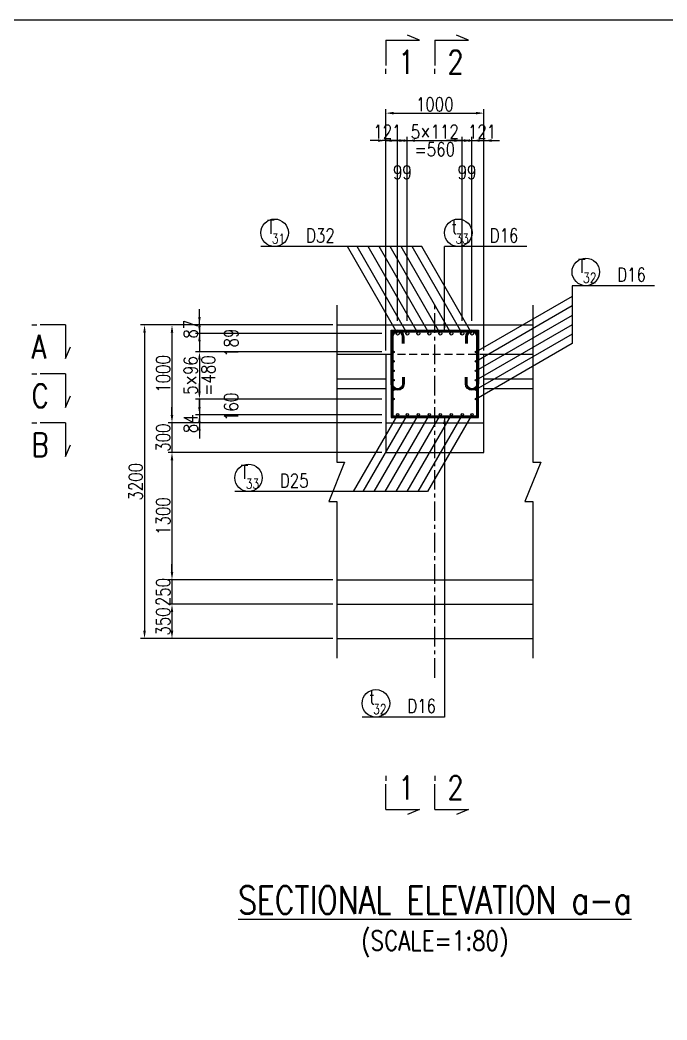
# Model space of a CAD drawing. Header units: millimetres. Extents: x -41433 to 131500, y -94900 to 39745.
# Drawn here: x 68670 to 75268, y -29700 to -19500 of the extents above; entities that cross this region are included whole.
import ezdxf
from ezdxf.enums import TextEntityAlignment as Align

# ---------------------------------------------------------------- set-up
doc = ezdxf.new("R2010")
doc.units = ezdxf.units.MM
doc.header["$LTSCALE"] = 160
doc.header["$MEASUREMENT"] = 0
doc.linetypes.add('CENTER', pattern=[2, 1.25, -0.25, 0.25, -0.25])
doc.linetypes.add('DASHED', pattern=[0.75, 0.5, -0.25])
doc.layers.get('0').update_dxf_attribs({"linetype": 'CONTINUOUS'})
doc.layers.get('DEFPOINTS').update_dxf_attribs({"color": 53, "linetype": 'CONTINUOUS'})
for name, color, linetype in [('CENTER', 6, 'CENTER'), ('DIM', 6, 'CONTINUOUS'), ('DIM-L', 6, 'CONTINUOUS'), ('GAIKEI-KEIKAKU', 4, 'CONTINUOUS'), ('TEKKIN-C', 3, 'CONTINUOUS'), ('TEKKIN-S', 3, 'CONTINUOUS'), ('TEXT', 4, 'CONTINUOUS'), ('TITLE', 3, 'CONTINUOUS')]:
    doc.layers.add(name, color=color, linetype=linetype)
doc.styles.add('DIM-TEXT', font='ROMANS', dxfattribs={"width": 0.8, "bigfont": 'EXTFONT'})
doc.styles.add('romans', font='romans.shx', dxfattribs={"bigfont": 'extfont.shx'})
doc.dimstyles.new('DIM40', dxfattribs={"dimscale": 40, "dimtxt": 3.5, "dimasz": 2, "dimexe": 1, "dimexo": 1, "dimgap": 0.5, "dimtad": 1, "dimdec": 0, "dimzin": 9, "dimdsep": 46, "dimtxsty": 'DIM-TEXT', "dimcen": 0, "dimclrt": 4, "dimaunit": 1, "dimadec": 4, "dimazin": 0, "dimtfac": 1, "dimtdec": 0, "dimtix": 1, "dimtmove": 2, "dimatfit": 0, "dimfxl": 1, "dimlwd": -1, "dimlwe": -1, "dimarcsym": 0})

# ---------------------------------------------------------------- blocks, each defined once
blk = doc.blocks.new('*D1433')
at = {"layer": 'DEFPOINTS', "color": 0, "transparency": 16777216}
for p in [(71900, -22610), (69940, -25810), (71900, -25810)]:
    blk.add_point(p, dxfattribs=at)
at = {"layer": 'DIM', "color": 0, "transparency": 16777216}
for p, q in [((71860, -22610), (69900, -22610)), ((69940, -22690), (69940, -25730)), ((71860, -25810), (69900, -25810))]:
    blk.add_line(p, q, dxfattribs=at)
for points in [[(69927, -22690), (69953, -22690), (69940, -22610)], [(69927, -25730), (69953, -25730), (69940, -25810)]]:
    blk.add_solid(points, dxfattribs=at)
at = {"layer": 'DIM', "color": 4, "transparency": 16777216, "insert": (69850, -24210), "char_height": 140, "attachment_point": 5, "rotation": 90, "style": 'DIM-TEXT'}
blk.add_mtext('3200', dxfattribs=at)
blk = doc.blocks.new('*D1434')
at = {"layer": 'DEFPOINTS', "color": 0, "transparency": 16777216}
for p in [(71900, -22610), (70220, -23610), (72400, -23610)]:
    blk.add_point(p, dxfattribs=at)
at = {"layer": 'DIM', "color": 0, "transparency": 16777216}
for p, q in [((71860, -22610), (70180, -22610)), ((70220, -22690), (70220, -23530)), ((72360, -23610), (70180, -23610))]:
    blk.add_line(p, q, dxfattribs=at)
for points in [[(70207, -22690), (70233, -22690), (70220, -22610)], [(70207, -23530), (70233, -23530), (70220, -23610)]]:
    blk.add_solid(points, dxfattribs=at)
at = {"layer": 'DIM', "color": 4, "transparency": 16777216, "insert": (70130, -23110), "char_height": 140, "attachment_point": 5, "rotation": 90, "style": 'DIM-TEXT'}
blk.add_mtext('1000', dxfattribs=at)
blk = doc.blocks.new('*D1435')
at = {"layer": 'DEFPOINTS', "color": 0, "transparency": 16777216}
for p in [(72400, -23610), (70220, -23910), (72400, -23910)]:
    blk.add_point(p, dxfattribs=at)
at = {"layer": 'DIM', "color": 0, "transparency": 16777216}
for p, q in [((70220, -23530), (70220, -23450)), ((72360, -23610), (70180, -23610)), ((70220, -23610), (70220, -23910)), ((72360, -23910), (70180, -23910)), ((70220, -23990), (70220, -24070))]:
    blk.add_line(p, q, dxfattribs=at)
for points in [[(70207, -23530), (70233, -23530), (70220, -23610)], [(70207, -23990), (70233, -23990), (70220, -23910)]]:
    blk.add_solid(points, dxfattribs=at)
at = {"layer": 'DIM', "color": 4, "transparency": 16777216, "insert": (70130, -23760), "char_height": 140, "attachment_point": 5, "rotation": 90, "style": 'DIM-TEXT'}
blk.add_mtext('300', dxfattribs=at)
blk = doc.blocks.new('*D1436')
at = {"layer": 'DEFPOINTS', "color": 0, "transparency": 16777216}
for p in [(72400, -23910), (70220, -25210), (71900, -25210)]:
    blk.add_point(p, dxfattribs=at)
at = {"layer": 'DIM', "color": 0, "transparency": 16777216}
for p, q in [((72360, -23910), (70180, -23910)), ((70220, -23990), (70220, -25130)), ((71860, -25210), (70180, -25210))]:
    blk.add_line(p, q, dxfattribs=at)
for points in [[(70207, -23990), (70233, -23990), (70220, -23910)], [(70207, -25130), (70233, -25130), (70220, -25210)]]:
    blk.add_solid(points, dxfattribs=at)
at = {"layer": 'DIM', "color": 4, "transparency": 16777216, "insert": (70130, -24560), "char_height": 140, "attachment_point": 5, "rotation": 90, "style": 'DIM-TEXT'}
blk.add_mtext('1300', dxfattribs=at)
blk = doc.blocks.new('*D1437')
at = {"layer": 'DEFPOINTS', "color": 0, "transparency": 16777216}
for p in [(71900, -25210), (70220, -25460), (71900, -25460)]:
    blk.add_point(p, dxfattribs=at)
at = {"layer": 'DIM', "color": 0, "transparency": 16777216}
for p, q in [((70220, -25130), (70220, -25050)), ((71860, -25210), (70180, -25210)), ((70220, -25210), (70220, -25460)), ((71860, -25460), (70180, -25460)), ((70220, -25540), (70220, -25620))]:
    blk.add_line(p, q, dxfattribs=at)
for points in [[(70207, -25130), (70233, -25130), (70220, -25210)], [(70207, -25540), (70233, -25540), (70220, -25460)]]:
    blk.add_solid(points, dxfattribs=at)
at = {"layer": 'DIM', "color": 4, "transparency": 16777216, "insert": (70130, -25335), "char_height": 140, "attachment_point": 5, "rotation": 90, "style": 'DIM-TEXT'}
blk.add_mtext('250', dxfattribs=at)
blk = doc.blocks.new('*D1438')
at = {"layer": 'DEFPOINTS', "color": 0, "transparency": 16777216}
for p in [(71900, -25460), (70220, -25810), (71900, -25810)]:
    blk.add_point(p, dxfattribs=at)
at = {"layer": 'DIM', "color": 0, "transparency": 16777216}
for p, q in [((71860, -25460), (70180, -25460)), ((70220, -25540), (70220, -25730)), ((71860, -25810), (70180, -25810))]:
    blk.add_line(p, q, dxfattribs=at)
for points in [[(70207, -25540), (70233, -25540), (70220, -25460)], [(70207, -25730), (70233, -25730), (70220, -25810)]]:
    blk.add_solid(points, dxfattribs=at)
at = {"layer": 'DIM', "color": 4, "transparency": 16777216, "insert": (70130, -25635), "char_height": 140, "attachment_point": 5, "rotation": 90, "style": 'DIM-TEXT'}
blk.add_mtext('350', dxfattribs=at)
blk = doc.blocks.new('*D1439')
at = {"layer": 'DEFPOINTS', "color": 0, "transparency": 16777216}
for p in [(71900, -22610), (70500, -22697), (72400, -22697)]:
    blk.add_point(p, dxfattribs=at)
at = {"layer": 'DIM', "color": 0, "transparency": 16777216}
for p, q in [((70500, -22530), (70500, -22450)), ((71860, -22610), (70460, -22610)), ((70500, -22610), (70500, -22697)), ((72360, -22697), (70460, -22697)), ((70500, -22777), (70500, -22857))]:
    blk.add_line(p, q, dxfattribs=at)
for points in [[(70487, -22530), (70513, -22530), (70500, -22610)], [(70487, -22777), (70513, -22777), (70500, -22697)]]:
    blk.add_solid(points, dxfattribs=at)
at = {"layer": 'DIM', "color": 4, "transparency": 16777216, "insert": (70410, -22654), "char_height": 140, "attachment_point": 5, "rotation": 90, "style": 'DIM-TEXT'}
blk.add_mtext('87', dxfattribs=at)
blk = doc.blocks.new('*D1440')
at = {"layer": 'DEFPOINTS', "color": 0, "transparency": 16777216}
for p in [(72400, -22886), (70500, -23366), (72400, -23366)]:
    blk.add_point(p, dxfattribs=at)
at = {"layer": 'DIM', "color": 0, "transparency": 16777216}
for p, q in [((72360, -22886), (70460, -22886)), ((70500, -22966), (70500, -23286)), ((72360, -23366), (70460, -23366))]:
    blk.add_line(p, q, dxfattribs=at)
for points in [[(70487, -22966), (70513, -22966), (70500, -22886)], [(70487, -23286), (70513, -23286), (70500, -23366)]]:
    blk.add_solid(points, dxfattribs=at)
at = {"layer": 'DIM', "color": 4, "transparency": 16777216, "char_height": 140, "attachment_point": 5, "rotation": 90, "style": 'DIM-TEXT'}
for s, insert in [('5×96', (70410, -23126)), ('=480', (70590, -23126))]:
    blk.add_mtext(s, dxfattribs=dict(at, insert=insert))
blk = doc.blocks.new('*D1441')
at = {"layer": 'DEFPOINTS', "color": 0, "transparency": 16777216}
for p in [(72400, -23526), (70500, -23610), (72400, -23610)]:
    blk.add_point(p, dxfattribs=at)
at = {"layer": 'DIM', "color": 0, "transparency": 16777216}
for p, q in [((70500, -23446), (70500, -23366)), ((72360, -23526), (70460, -23526)), ((70500, -23526), (70500, -23610)), ((72360, -23610), (70460, -23610)), ((70500, -23690), (70500, -23770))]:
    blk.add_line(p, q, dxfattribs=at)
for points in [[(70487, -23446), (70513, -23446), (70500, -23526)], [(70487, -23690), (70513, -23690), (70500, -23610)]]:
    blk.add_solid(points, dxfattribs=at)
at = {"layer": 'DIM', "color": 4, "transparency": 16777216, "insert": (70410, -23618), "char_height": 140, "attachment_point": 5, "rotation": 90, "style": 'DIM-TEXT'}
blk.add_mtext('84', dxfattribs=at)
blk = doc.blocks.new('*D1442')
at = {"layer": 'DEFPOINTS', "color": 0, "transparency": 16777216}
for p in [(72400, -22697), (70500, -22886), (72400, -22886)]:
    blk.add_point(p, dxfattribs=at)
at = {"layer": 'DIM', "color": 0, "transparency": 16777216}
for p, q in [((70500, -22617), (70500, -22537)), ((72360, -22697), (70460, -22697)), ((70500, -22697), (70500, -22886)), ((72360, -22886), (70460, -22886)), ((70500, -22966), (70500, -23046))]:
    blk.add_line(p, q, dxfattribs=at)
for points in [[(70487, -22617), (70513, -22617), (70500, -22697)], [(70487, -22966), (70513, -22966), (70500, -22886)]]:
    blk.add_solid(points, dxfattribs=at)
at = {"layer": 'DIM', "color": 4, "transparency": 16777216, "insert": (70707, -22792), "char_height": 140, "attachment_point": 5, "rotation": 90, "style": 'DIM-TEXT'}
blk.add_mtext('\\P189', dxfattribs=at)
blk = doc.blocks.new('*D1478')
at = {"layer": 'DEFPOINTS', "color": 0, "transparency": 16777216}
for p in [(73400, -20450), (72400, -22910), (73400, -22910)]:
    blk.add_point(p, dxfattribs=at)
at = {"layer": 'DIM', "color": 0, "transparency": 16777216}
for p, q in [((72400, -22870), (72400, -20410)), ((72480, -20450), (73320, -20450)), ((73400, -22870), (73400, -20410))]:
    blk.add_line(p, q, dxfattribs=at)
for points in [[(72480, -20437), (72480, -20463), (72400, -20450)], [(73320, -20437), (73320, -20463), (73400, -20450)]]:
    blk.add_solid(points, dxfattribs=at)
at = {"layer": 'DIM', "color": 4, "transparency": 16777216, "insert": (72900, -20360), "char_height": 140, "attachment_point": 5, "style": 'DIM-TEXT'}
blk.add_mtext('1000', dxfattribs=at)
blk = doc.blocks.new('*D1479')
at = {"layer": 'DEFPOINTS', "color": 0, "transparency": 16777216}
for p in [(72521, -20730), (72521, -22610), (72400, -22910)]:
    blk.add_point(p, dxfattribs=at)
at = {"layer": 'DIM', "color": 0, "transparency": 16777216}
for p, q in [((72400, -22870), (72400, -20690)), ((72521, -22570), (72521, -20690)), ((72320, -20730), (72240, -20730)), ((72400, -20730), (72521, -20730)), ((72601, -20730), (72681, -20730))]:
    blk.add_line(p, q, dxfattribs=at)
for points in [[(72320, -20717), (72320, -20743), (72400, -20730)], [(72601, -20717), (72601, -20743), (72521, -20730)]]:
    blk.add_solid(points, dxfattribs=at)
at = {"layer": 'DIM', "color": 4, "transparency": 16777216, "insert": (72417, -20640), "char_height": 140, "attachment_point": 5, "style": 'DIM-TEXT'}
blk.add_mtext('121', dxfattribs=at)
blk = doc.blocks.new('*D1480')
at = {"layer": 'DEFPOINTS', "color": 0, "transparency": 16777216}
for p in [(72620, -20730), (72521, -22610), (72620, -22610)]:
    blk.add_point(p, dxfattribs=at)
at = {"layer": 'DIM', "color": 0, "transparency": 16777216}
for p, q in [((72521, -22570), (72521, -20690)), ((72620, -22570), (72620, -20690)), ((72441, -20730), (72361, -20730)), ((72521, -20730), (72620, -20730)), ((72700, -20730), (72780, -20730))]:
    blk.add_line(p, q, dxfattribs=at)
for points in [[(72441, -20717), (72441, -20743), (72521, -20730)], [(72700, -20717), (72700, -20743), (72620, -20730)]]:
    blk.add_solid(points, dxfattribs=at)
at = {"layer": 'DIM', "color": 4, "transparency": 16777216, "insert": (72570, -20937), "char_height": 140, "attachment_point": 5, "style": 'DIM-TEXT'}
blk.add_mtext('\\P99', dxfattribs=at)
blk = doc.blocks.new('*D1481')
at = {"layer": 'DEFPOINTS', "color": 0, "transparency": 16777216}
for p in [(73180, -20730), (72620, -22610), (73180, -22610)]:
    blk.add_point(p, dxfattribs=at)
at = {"layer": 'DIM', "color": 0, "transparency": 16777216}
for p, q in [((72620, -22570), (72620, -20690)), ((73180, -22570), (73180, -20690)), ((72540, -20730), (72460, -20730)), ((72620, -20730), (73180, -20730)), ((73260, -20730), (73340, -20730))]:
    blk.add_line(p, q, dxfattribs=at)
for points in [[(72540, -20717), (72540, -20743), (72620, -20730)], [(73260, -20717), (73260, -20743), (73180, -20730)]]:
    blk.add_solid(points, dxfattribs=at)
at = {"layer": 'DIM', "color": 4, "transparency": 16777216, "char_height": 140, "attachment_point": 5, "style": 'DIM-TEXT'}
for s, insert in [('5×112', (72900, -20640)), ('=560', (72900, -20820))]:
    blk.add_mtext(s, dxfattribs=dict(at, insert=insert))
blk = doc.blocks.new('*D1482')
at = {"layer": 'DEFPOINTS', "color": 0, "transparency": 16777216}
for p in [(73279, -20730), (73180, -22610), (73279, -22610)]:
    blk.add_point(p, dxfattribs=at)
at = {"layer": 'DIM', "color": 0, "transparency": 16777216}
for p, q in [((73180, -22570), (73180, -20690)), ((73279, -22570), (73279, -20690)), ((73100, -20730), (73020, -20730)), ((73180, -20730), (73279, -20730)), ((73359, -20730), (73439, -20730))]:
    blk.add_line(p, q, dxfattribs=at)
for points in [[(73100, -20717), (73100, -20743), (73180, -20730)], [(73359, -20717), (73359, -20743), (73279, -20730)]]:
    blk.add_solid(points, dxfattribs=at)
at = {"layer": 'DIM', "color": 4, "transparency": 16777216, "insert": (73229, -20937), "char_height": 140, "attachment_point": 5, "style": 'DIM-TEXT'}
blk.add_mtext('\\P99', dxfattribs=at)
blk = doc.blocks.new('*D1483')
at = {"layer": 'DEFPOINTS', "color": 0, "transparency": 16777216}
for p in [(73400, -20730), (73279, -22610), (73400, -22910)]:
    blk.add_point(p, dxfattribs=at)
at = {"layer": 'DIM', "color": 0, "transparency": 16777216}
for p, q in [((73279, -22570), (73279, -20690)), ((73400, -22870), (73400, -20690)), ((73199, -20730), (73119, -20730)), ((73279, -20730), (73400, -20730)), ((73480, -20730), (73560, -20730))]:
    blk.add_line(p, q, dxfattribs=at)
for points in [[(73199, -20717), (73199, -20743), (73279, -20730)], [(73480, -20717), (73480, -20743), (73400, -20730)]]:
    blk.add_solid(points, dxfattribs=at)
at = {"layer": 'DIM', "color": 4, "transparency": 16777216, "insert": (73382, -20640), "char_height": 140, "attachment_point": 5, "style": 'DIM-TEXT'}
blk.add_mtext('121', dxfattribs=at)
blk = doc.blocks.new('ARROW_4')
at = {"color": 0}
blk.add_solid([(0, 0), (-1, 0.2), (-1, -0.2)], dxfattribs=at)
blk = doc.blocks.new('*D1583')
at = {"layer": 'DEFPOINTS', "color": 0, "transparency": 16777216}
for p in [(72400, -23366), (70500, -23526), (72400, -23526)]:
    blk.add_point(p, dxfattribs=at)
at = {"layer": 'DIM', "color": 0, "transparency": 16777216}
for p, q in [((70500, -23286), (70500, -23206)), ((72360, -23366), (70460, -23366)), ((70500, -23366), (70500, -23526)), ((72360, -23526), (70460, -23526)), ((70500, -23606), (70500, -23686))]:
    blk.add_line(p, q, dxfattribs=at)
for points in [[(70487, -23286), (70513, -23286), (70500, -23366)], [(70487, -23606), (70513, -23606), (70500, -23526)]]:
    blk.add_solid(points, dxfattribs=at)
at = {"layer": 'DIM', "color": 4, "transparency": 16777216, "insert": (70707, -23446), "char_height": 140, "attachment_point": 5, "rotation": 90, "style": 'DIM-TEXT'}
blk.add_mtext('\\P160', dxfattribs=at)

msp = doc.modelspace()

# ---------------------------------------------------------------- linework, layer by layer
at = {"layer": 'CENTER'}
msp.add_line((72900, -26210), (72900, -22410), dxfattribs=at)
at = {"layer": 'DEFPOINTS', "flags": 128}
msp.add_lwpolyline([(81500, -19500), (50000, -19500), (50000, -39900), (81500, -39900)], close=True, dxfattribs=at)
at = {"layer": 'DEFPOINTS'}
for points in [[(72587, -22799), (72587, -22731, 1), (72455, -22731), (72455, -23554.5), (73345, -23554.5), (73345, -22731, 1), (73213, -22731), (73213, -22799)], [(72587, -23143), (72587, -23211, -1), (72455, -23211), (72455, -22665), (73345, -22665), (73345, -23211, -1), (73213, -23211), (73213, -23143)], [(72571, -22799), (72571, -22731, 1), (72471, -22731), (72471, -23538.5), (73329, -23538.5), (73329, -22731, 1), (73229, -22731), (73229, -22799)], [(72571, -23143), (72571, -23211, -1), (72471, -23211), (72471, -22681), (73329, -22681), (73329, -23211, -1), (73229, -23211), (73229, -23143)]]:
    msp.add_lwpolyline(points, format="xyb", dxfattribs=at)
at = {"layer": 'DIM-L'}
for p, q in [((71966.89, -21810), (71126.89, -21810)), ((72766.89, -21810), (71966.89, -21810)), ((72521, -22697), (72008.89, -21810)), ((72620, -22697), (72107.89, -21810)), ((72732, -22697), (72219.89, -21810)), ((72844, -22697), (72331.89, -21810)), ((72956, -22697), (72443.89, -21810)), ((73068, -22697), (72555.89, -21810)), ((73180, -22697), (72667.89, -21810)), ((73279, -22697), (72766.89, -21810)), ((73840, -21810), (73000, -21810)), ((73000, -22673), (73000, -21810)), ((74300, -22210), (74300, -22800.77)), ((75140, -22210), (74300, -22210)), ((74300, -22320.77), (73321, -22886)), ((74300, -22416.77), (73321, -22982)), ((74300, -22512.77), (73321, -23078)), ((74300, -22608.77), (73321, -23174)), ((74300, -22704.77), (73321, -23270)), ((74300, -22800.77), (73321, -23366)), ((72521, -23526), (72068.36, -24310)), ((72620, -23526), (72167.36, -24310)), ((72732, -23526), (72279.36, -24310)), ((72844, -23526), (72391.36, -24310)), ((72956, -23526), (72503.36, -24310)), ((73068, -23526), (72615.36, -24310)), ((73180, -23526), (72727.36, -24310)), ((73279, -23526), (72826.36, -24310)), ((73000, -23546.5), (73000, -26610)), ((71700, -24310), (70860, -24310)), ((72826.36, -24310), (71700, -24310)), ((73000, -26610), (72160, -26610))]:
    msp.add_line(p, q, dxfattribs=at)
at = {"layer": 'DIM-L', "flags": 128}
for points in [[(71900, -22410), (71900, -24010), (71980, -24010), (71820, -24410), (71900, -24410), (71900, -26010)], [(73900, -22410), (73900, -24010), (73980, -24010), (73820, -24410), (73900, -24410), (73900, -26010)]]:
    msp.add_lwpolyline(points, dxfattribs=at)
at = {"layer": 'DIM-L'}
for centre in [(71266.89, -21670), (73140, -21670), (74440, -22070), (71000, -24170), (72300, -26470)]:
    msp.add_circle(centre, 140, dxfattribs=at)
at = {"layer": 'GAIKEI-KEIKAKU'}
for p, q in [((71900, -22610), (73900, -22610)), ((71900, -22910), (72400, -22910)), ((72400, -22910), (72400, -23910)), ((73400, -23910), (73400, -22910)), ((73400, -22910), (73900, -22910)), ((71900, -23160), (72400, -23160)), ((73400, -23160), (73900, -23160)), ((71900, -23260), (72400, -23260)), ((73400, -23260), (73900, -23260)), ((72400, -23610), (73400, -23610)), ((72400, -23910), (73400, -23910)), ((71900, -25210), (73900, -25210)), ((71900, -25460), (73900, -25460)), ((71900, -25810), (73900, -25810))]:
    msp.add_line(p, q, dxfattribs=at)
at = {"layer": 'GAIKEI-KEIKAKU', "linetype": 'DASHED'}
msp.add_line((72400, -22910), (73400, -22910), dxfattribs=at)
at = {"layer": 'TEKKIN-C'}
for centre, radius in [((72521, -22697), 16), ((72620, -22697), 16), ((72732, -22697), 16), ((72844, -22697), 16), ((72956, -22697), 16), ((73068, -22697), 16), ((73180, -22697), 16), ((73279, -22697), 16), ((72479, -22886), 8), ((73321, -22886), 8), ((72479, -22982), 8), ((73321, -22982), 8), ((72479, -23078), 8), ((73321, -23078), 8), ((72479, -23174), 8), ((73321, -23174), 8), ((72479, -23270), 8), ((73321, -23270), 8), ((72479, -23366), 8), ((73321, -23366), 8), ((72521, -23526), 12.5), ((72620, -23526), 12.5), ((72732, -23526), 12.5), ((72844, -23526), 12.5), ((72956, -23526), 12.5), ((73068, -23526), 12.5), ((73180, -23526), 12.5), ((73279, -23526), 12.5)]:
    msp.add_circle(centre, radius, dxfattribs=at)
at = {"layer": 'TEKKIN-S'}
for points in [[(72579, -22799), (72579, -22731, 1), (72463, -22731), (72463, -23546.5), (73337, -23546.5), (73337, -22731, 1), (73221, -22731), (73221, -22799)], [(72579, -23143), (72579, -23211, -1), (72463, -23211), (72463, -22673), (73337, -22673), (73337, -23211, -1), (73221, -23211), (73221, -23143)]]:
    msp.add_lwpolyline(points, format="xyb", dxfattribs=at)
at = {"layer": 'TITLE', "ltscale": 50}
for p, q in [((72742.86, -19707.14), (72622.86, -19655.71)), ((73242.86, -19707.14), (73122.86, -19655.71)), ((72400, -19707.14), (72400, -19964.29)), ((72400, -19707.14), (72742.86, -19707.14)), ((72900, -19707.14), (72900, -19964.29)), ((72900, -19707.14), (73242.86, -19707.14)), ((72400, -20050), (72400, -19998.57)), ((72900, -20050), (72900, -19998.57)), ((68790, -22610), (68841.43, -22610)), ((69132.86, -22610), (68875.71, -22610)), ((69132.86, -22610), (69132.86, -22952.86)), ((69132.86, -22952.86), (69184.29, -22832.86)), ((68790, -23110), (68841.43, -23110)), ((69132.86, -23110), (68875.71, -23110)), ((69132.86, -23110), (69132.86, -23452.86)), ((69132.86, -23452.86), (69184.29, -23332.86)), ((68790, -23610), (68841.43, -23610)), ((69132.86, -23610), (68875.71, -23610)), ((69132.86, -23610), (69132.86, -23952.86)), ((69132.86, -23952.86), (69184.29, -23832.86)), ((72400, -27210), (72400, -27261.43)), ((72900, -27210), (72900, -27261.43)), ((72400, -27552.86), (72400, -27295.71)), ((72900, -27552.86), (72900, -27295.71)), ((72400, -27552.86), (72742.86, -27552.86)), ((72742.86, -27552.86), (72622.86, -27604.29)), ((72900, -27552.86), (73242.86, -27552.86)), ((73242.86, -27552.86), (73122.86, -27604.29))]:
    msp.add_line(p, q, dxfattribs=at)

# ---------------------------------------------------------------- block references
at = {"layer": 'DIM-L', "xscale": 76, "yscale": 76, "zscale": 76}
for p, rotation in [((73000, -22673), 270), ((73000, -23546.5), 89.99999999999999)]:
    msp.add_blockref('ARROW_4', p, dxfattribs=dict(at, rotation=rotation))

# ---------------------------------------------------------------- texts
at = {"layer": 'TEXT', "style": 'romans', "width": 0.8}
for s, height, p in [('T', 140, (71226.89, -21610)), ('t', 140, (73100, -21610)), ('31', 100, (71306.89, -21730)), ('33', 100, (73180, -21730)), ('T', 140, (74400, -22010)), ('32', 100, (74480, -22130)), ('T', 140, (70960, -24110)), ('33', 100, (71040, -24230)), ('t', 140, (72260, -26410)), ('32', 100, (72340, -26530))]:
    msp.add_text(s, height=height, rotation=0.000107, dxfattribs=at).set_placement(p, align=Align.MIDDLE)
for s, p in [('D32', (71586.89, -21810)), ('D16', (73460, -21810)), ('D16', (74760, -22210)), ('D25', (71320, -24310)), ('D16', (72620, -26610))]:
    msp.add_text(s, height=140, rotation=0.000107, dxfattribs=at).set_placement(p, align=Align.BOTTOM_LEFT)
at = {"layer": 'TITLE', "ltscale": 50, "style": 'romans', "width": 0.8}
for s, p in [('1', (72529.1, -20050)), ('2', (73029.1, -20050)), ('A', (68790, -22952.86)), ('C', (68790, -23452.86)), ('B', (68790, -23952.86)), ('1', (72529.1, -27450)), ('2', (73029.1, -27450))]:
    msp.add_text(s, height=240, dxfattribs=at).set_placement(p)
at = {"layer": 'TITLE', "style": 'romans', "width": 0.8}
for s, height, p in [('%%USECTIONAL ELEVATION a-a', 280, (72900, -28700)), ('(SCALE=1:80)', 200, (72900, -29050))]:
    msp.add_text(s, height=height, dxfattribs=at).set_placement(p, align=Align.BOTTOM_CENTER)

# ---------------------------------------------------------------- dimensions: what is measured, and where the dimension line sits
at = {"layer": 'DIM'}
dim = msp.add_linear_dim(base=(73400, -20450), p1=(72400, -22910), p2=(73400, -22910), dimstyle='DIM40', dxfattribs=at)
dim.commit()
dim.dimension.update_dxf_attribs({"geometry": '*D1478', "text_midpoint": (72900, -20360)})
for base, p1, p2, picture, middle in [((72521, -20730), (72400, -22910), (72521, -22610), '*D1479', (72417.5, -20640)), ((73400, -20730), (73279, -22610), (73400, -22910), '*D1483', (73382.5, -20640))]:
    dim = msp.add_linear_dim(base=base, p1=p1, p2=p2, dimstyle='DIM40', dxfattribs=at)
    dim.commit()
    dim.dimension.update_dxf_attribs({"geometry": picture, "text_midpoint": middle, "dimtype": 160})
for base, p1, p2, text, picture, middle in [((73180, -20730), (72620, -22610), (73180, -22610), '5×112\\X=<>', '*D1481', (72900, -20730)), ((72620, -20730), (72521, -22610), (72620, -22610), '\\X\\P<>', '*D1480', (72570.5, -20730)), ((73279, -20730), (73180, -22610), (73279, -22610), '\\X\\P<>', '*D1482', (73229.5, -20730))]:
    dim = msp.add_linear_dim(base=base, p1=p1, p2=p2, text=text, dimstyle='DIM40', dxfattribs=at)
    dim.commit()
    dim.dimension.update_dxf_attribs({"geometry": picture, "text_midpoint": middle})
for base, p1, p2, picture, middle in [((70500, -22697), (71900, -22610), (72400, -22697), '*D1439', (70410, -22653.5)), ((69940, -25810), (71900, -22610), (71900, -25810), '*D1433', (69850, -24210)), ((70220, -23610), (71900, -22610), (72400, -23610), '*D1434', (70130, -23110)), ((70220, -23910), (72400, -23610), (72400, -23910), '*D1435', (70130, -23760)), ((70220, -25210), (72400, -23910), (71900, -25210), '*D1436', (70130, -24560)), ((70220, -25460), (71900, -25210), (71900, -25460), '*D1437', (70130, -25335)), ((70220, -25810), (71900, -25460), (71900, -25810), '*D1438', (70130, -25635))]:
    dim = msp.add_linear_dim(base=base, p1=p1, p2=p2, angle=90, dimstyle='DIM40', dxfattribs=at)
    dim.commit()
    dim.dimension.update_dxf_attribs({"geometry": picture, "text_midpoint": middle})
for base, p1, p2, text, picture, middle in [((70500, -22886), (72400, -22697), (72400, -22886), '\\X\\P<>', '*D1442', (70500, -22791.5)), ((70500, -23366), (72400, -22886), (72400, -23366), '5×96\\X=<>', '*D1440', (70500, -23126)), ((70500, -23526), (72400, -23366), (72400, -23526), '\\X\\P<>', '*D1583', (70500, -23446))]:
    dim = msp.add_linear_dim(base=base, p1=p1, p2=p2, angle=90, text=text, dimstyle='DIM40', dxfattribs=at)
    dim.commit()
    dim.dimension.update_dxf_attribs({"geometry": picture, "text_midpoint": middle})
dim = msp.add_linear_dim(base=(70500, -23610), p1=(72400, -23526), p2=(72400, -23610), angle=90, dimstyle='DIM40', dxfattribs=at)
dim.commit()
dim.dimension.update_dxf_attribs({"geometry": '*D1441', "text_midpoint": (70410, -23618), "dimtype": 160})

doc.saveas('drawing.dxf')
